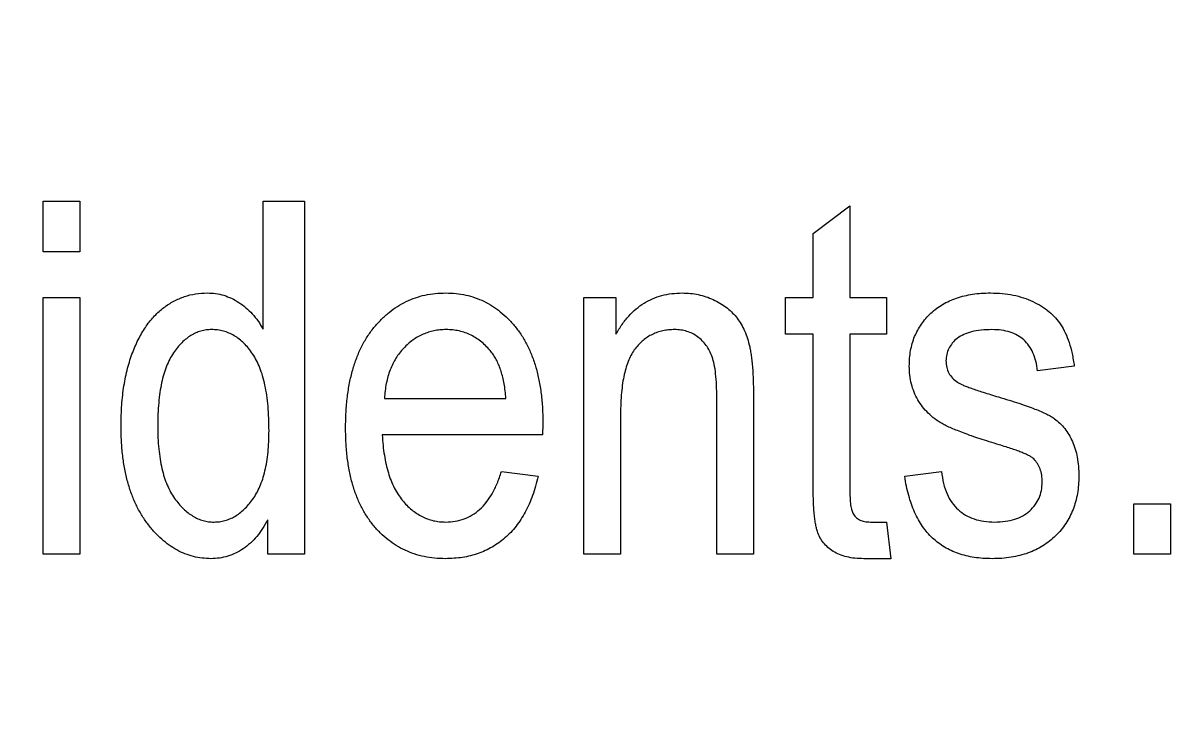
# Model space of a CAD drawing. Header units: millimetres. Extents: x -34 to 34, y -34 to 34.
# Drawn here: x 18.43 to 24.32, y -1.17 to 2.31 of the extents above; entities that cross this region are included whole.
import ezdxf

# ---------------------------------------------------------------- set-up
doc = ezdxf.new("R2010")
doc.units = ezdxf.units.MM

msp = doc.modelspace()

# ---------------------------------------------------------------- linework, layer by layer
at = {"color": 7, "linetype": 'Continuous', "lineweight": 25}
for p, q in [((18.5356, 1.1417), (18.5356, 1.3985)), ((18.5356, 1.3985), (18.7224, 1.3985)), ((18.7224, 1.3985), (18.7224, 1.1417)), ((19.6563, 0.7473), (19.6563, 1.3985)), ((19.6563, 1.3985), (19.8665, 1.3985)), ((19.8665, 1.3985), (19.8665, -0.3993)), ((22.4581, 1.2351), (22.6449, 1.3752)), ((22.6449, 1.3752), (22.6449, 0.9082)), ((22.4581, 0.9082), (22.4581, 1.2351)), ((18.7224, 1.1417), (18.5356, 1.1417)), ((18.5356, -0.3993), (18.5356, 0.9082)), ((18.5356, 0.9082), (18.7224, 0.9082)), ((18.7224, 0.9082), (18.7224, -0.3993)), ((21.2907, -0.3993), (21.2907, 0.9082)), ((21.2907, 0.9082), (21.4542, 0.9082)), ((21.4542, 0.9082), (21.4542, 0.7214)), ((22.3181, 0.7214), (22.3181, 0.9082)), ((22.3181, 0.9082), (22.4581, 0.9082)), ((22.6449, 0.9082), (22.8317, 0.9082)), ((22.8317, 0.9082), (22.8317, 0.7214)), ((22.4581, 0.7214), (22.3181, 0.7214)), ((22.4581, -0.0254), (22.4581, 0.7214)), ((22.8317, 0.7214), (22.6449, 0.7214)), ((22.6449, 0.7214), (22.6449, -0.0527)), ((23.789, 0.558), (23.6022, 0.5346)), ((20.2747, 0.3945), (20.8938, 0.3945)), ((21.9678, -0.3993), (21.9678, 0.3953)), ((22.1546, 0.4011), (22.1546, -0.3993)), ((21.4775, 0.3143), (21.4775, -0.3993)), ((21.0817, 0.2654), (21.0806, 0.2078)), ((21.0806, 0.2078), (20.2634, 0.2078)), ((20.8705, 0.021), (21.0572, -0.0024)), ((22.9251, -0.0024), (23.1119, 0.021)), ((24.0925, -0.3993), (24.0925, -0.1425)), ((24.0925, -0.1425), (24.2793, -0.1425)), ((24.2793, -0.1425), (24.2793, -0.3993)), ((19.6797, -0.3993), (19.6797, -0.2238)), ((22.7504, -0.2359), (22.8317, -0.2359)), ((22.8317, -0.2359), (22.8551, -0.4226)), ((18.7224, -0.3993), (18.5356, -0.3993)), ((19.8665, -0.3993), (19.6797, -0.3993)), ((21.4775, -0.3993), (21.2907, -0.3993)), ((22.1546, -0.3993), (21.9678, -0.3993)), ((24.2793, -0.3993), (24.0925, -0.3993)), ((22.8551, -0.4226), (22.7168, -0.4226))]:
    msp.add_line(p, q, dxfattribs=at)
at = {"color": 7, "linetype": 'Continuous'}
msp.add_circle((0, 0), 34, dxfattribs=at)
at = {"color": 7, "linetype": 'Continuous', "lineweight": 25}
for points, knots in [([(18.9325, 0.2545), (18.9328, 0.2725), (18.9334, 0.3079), (18.9357, 0.36), (18.9405, 0.41), (18.947, 0.4578), (18.9554, 0.5036), (18.9656, 0.5473), (18.9776, 0.589), (18.9915, 0.6284), (19.0067, 0.6656), (19.0235, 0.7005), (19.0418, 0.7327), (19.0606, 0.7629), (19.0813, 0.7901), (19.1032, 0.8148), (19.126, 0.8376), (19.1581, 0.8636), (19.2005, 0.8907), (19.255, 0.9144), (19.3125, 0.9288), (19.3519, 0.9306), (19.3718, 0.9316)], [0, 0, 0, 0, 0.060005, 0.11804, 0.173822, 0.227423, 0.278942, 0.328892, 0.376999, 0.423408, 0.468122, 0.510907, 0.552287, 0.591646, 0.629263, 0.666023, 0.701853, 0.73642, 0.803666, 0.869027, 0.933718, 1, 1, 1, 1]), ([(19.3718, 0.9316), (19.3861, 0.931), (19.4144, 0.93), (19.456, 0.9205), (19.4959, 0.9049), (19.5339, 0.8836), (19.5696, 0.857), (19.6023, 0.8253), (19.6317, 0.7886), (19.648, 0.7613), (19.6563, 0.7473)], [0, 0, 0, 0, 0.120225, 0.238871, 0.357668, 0.479745, 0.605022, 0.7319, 0.863186, 1, 1, 1, 1]), ([(20.0766, 0.2435), (20.077, 0.2706), (20.0777, 0.3234), (20.0848, 0.4001), (20.0959, 0.4718), (20.1114, 0.5385), (20.1319, 0.6001), (20.1566, 0.6569), (20.186, 0.7089), (20.2198, 0.7555), (20.2575, 0.7966), (20.2974, 0.8327), (20.3397, 0.8635), (20.3846, 0.8881), (20.4319, 0.9079), (20.4816, 0.9217), (20.5338, 0.9298), (20.5693, 0.931), (20.5874, 0.9316)], [0, 0, 0, 0, 0.084514, 0.164397, 0.239575, 0.310424, 0.377514, 0.441638, 0.503055, 0.562996, 0.620921, 0.676452, 0.730182, 0.783428, 0.835913, 0.88941, 0.943848, 1, 1, 1, 1]), ([(20.5874, 0.9316), (20.6047, 0.9311), (20.6387, 0.9302), (20.6887, 0.922), (20.7364, 0.9084), (20.782, 0.8897), (20.8253, 0.8655), (20.8659, 0.8355), (20.9048, 0.8007), (20.9413, 0.7606), (20.9745, 0.7154), (21.0035, 0.6651), (21.0273, 0.6099), (21.0476, 0.5503), (21.0626, 0.4857), (21.074, 0.4165), (21.0805, 0.3425), (21.0813, 0.2916), (21.0817, 0.2654)], [0, 0, 0, 0, 0.05571, 0.109694, 0.162658, 0.215196, 0.268175, 0.32202, 0.377796, 0.436048, 0.496318, 0.558287, 0.622502, 0.689912, 0.760814, 0.835862, 0.91572, 1, 1, 1, 1]), ([(21.4542, 0.7214), (21.4641, 0.7382), (21.4834, 0.7706), (21.5177, 0.8139), (21.5554, 0.8503), (21.5963, 0.8803), (21.6405, 0.9037), (21.6882, 0.9195), (21.7389, 0.9298), (21.7738, 0.931), (21.7916, 0.9316)], [0, 0, 0, 0, 0.1396, 0.269696, 0.394051, 0.513661, 0.631635, 0.750274, 0.872674, 1, 1, 1, 1]), ([(21.7916, 0.9316), (21.8056, 0.9311), (21.8332, 0.9303), (21.8737, 0.9239), (21.9125, 0.9134), (21.9493, 0.8983), (21.9836, 0.8802), (22.0152, 0.8599), (22.0424, 0.8358), (22.0671, 0.8098), (22.088, 0.7799), (22.1066, 0.7466), (22.1211, 0.7086), (22.1315, 0.6743), (22.1383, 0.6439), (22.1424, 0.6177), (22.1467, 0.5887), (22.1492, 0.5568), (22.1521, 0.522), (22.1532, 0.4843), (22.1545, 0.4437), (22.1546, 0.4156), (22.1546, 0.4011)], [0, 0, 0, 0, 0.057076, 0.112243, 0.166711, 0.220738, 0.273946, 0.324397, 0.373587, 0.421633, 0.470319, 0.521782, 0.576728, 0.63569, 0.667677, 0.703855, 0.743388, 0.787184, 0.834397, 0.885486, 0.941017, 1, 1, 1, 1]), ([(22.9485, 0.5587), (22.9488, 0.5722), (22.9495, 0.5986), (22.9548, 0.6373), (22.963, 0.6742), (22.975, 0.7091), (22.991, 0.7417), (23.0096, 0.7727), (23.0321, 0.8016), (23.0579, 0.8285), (23.0866, 0.853), (23.1184, 0.8739), (23.1528, 0.8918), (23.1898, 0.9064), (23.2294, 0.9178), (23.2716, 0.9255), (23.3163, 0.931), (23.3471, 0.9314), (23.3629, 0.9316)], [0, 0, 0, 0, 0.064436, 0.125867, 0.185938, 0.24426, 0.301581, 0.35857, 0.416451, 0.475923, 0.535995, 0.595828, 0.657302, 0.7203, 0.78546, 0.85336, 0.924575, 1, 1, 1, 1]), ([(23.3629, 0.9316), (23.3827, 0.931), (23.4214, 0.9298), (23.4775, 0.9219), (23.5299, 0.9079), (23.5782, 0.8886), (23.6221, 0.8651), (23.6608, 0.8372), (23.694, 0.8056), (23.7223, 0.7697), (23.7452, 0.7274), (23.7639, 0.6781), (23.7793, 0.6209), (23.7856, 0.5797), (23.789, 0.558)], [0, 0, 0, 0, 0.094098, 0.183224, 0.267982, 0.350533, 0.429223, 0.50396, 0.575737, 0.645979, 0.719792, 0.80267, 0.895821, 1, 1, 1, 1]), ([(19.3933, 0.7448), (19.384, 0.7444), (19.3657, 0.7437), (19.3387, 0.7382), (19.3131, 0.7284), (19.2882, 0.7156), (19.2645, 0.6984), (19.2413, 0.6781), (19.2201, 0.6532), (19.199, 0.6256), (19.1799, 0.5936), (19.1636, 0.5573), (19.1498, 0.5169), (19.1386, 0.4724), (19.1299, 0.4236), (19.124, 0.3706), (19.1197, 0.3134), (19.1195, 0.2738), (19.1193, 0.2534)], [0, 0, 0, 0, 0.044591, 0.088223, 0.13194, 0.176196, 0.222816, 0.272165, 0.324432, 0.38005, 0.43939, 0.503057, 0.571192, 0.644888, 0.724012, 0.809485, 0.901627, 1, 1, 1, 1]), ([(19.6866, 0.2293), (19.6863, 0.2509), (19.6856, 0.2927), (19.6822, 0.3531), (19.6756, 0.409), (19.6666, 0.4604), (19.6552, 0.5074), (19.6404, 0.5495), (19.6239, 0.5875), (19.6041, 0.6208), (19.5824, 0.6497), (19.5597, 0.6753), (19.5354, 0.6968), (19.5095, 0.7141), (19.4825, 0.728), (19.454, 0.7377), (19.4241, 0.7439), (19.4037, 0.7445), (19.3933, 0.7448)], [0, 0, 0, 0, 0.098369, 0.189698, 0.274813, 0.35393, 0.426826, 0.494097, 0.556421, 0.614884, 0.66936, 0.720612, 0.769936, 0.816519, 0.861736, 0.90734, 0.952957, 1, 1, 1, 1]), ([(20.5881, 0.7448), (20.5777, 0.7445), (20.5573, 0.7439), (20.5273, 0.7396), (20.4986, 0.7316), (20.4707, 0.7217), (20.4444, 0.7078), (20.4189, 0.6918), (20.3949, 0.6723), (20.372, 0.6501), (20.3509, 0.6256), (20.3325, 0.5985), (20.3165, 0.5697), (20.3028, 0.5388), (20.292, 0.5056), (20.2837, 0.4703), (20.2772, 0.4332), (20.2756, 0.4076), (20.2747, 0.3945)], [0, 0, 0, 0, 0.059496, 0.117439, 0.173917, 0.230546, 0.287144, 0.344361, 0.403544, 0.464857, 0.527346, 0.58921, 0.652435, 0.71661, 0.783604, 0.852624, 0.924924, 1, 1, 1, 1]), ([(20.8186, 0.6309), (20.811, 0.64), (20.7961, 0.6577), (20.7713, 0.6813), (20.7443, 0.7006), (20.7162, 0.7169), (20.6863, 0.7292), (20.6551, 0.7387), (20.622, 0.7436), (20.5995, 0.7444), (20.5881, 0.7448)], [0, 0, 0, 0, 0.132804, 0.260544, 0.383948, 0.505265, 0.625434, 0.746635, 0.871231, 1, 1, 1, 1]), ([(21.7529, 0.7448), (21.7427, 0.7445), (21.7226, 0.7441), (21.6934, 0.7391), (21.6657, 0.7315), (21.6397, 0.7208), (21.615, 0.7074), (21.5923, 0.6902), (21.5709, 0.6705), (21.5516, 0.6473), (21.5336, 0.6206), (21.5185, 0.5895), (21.5058, 0.5541), (21.4952, 0.5146), (21.4875, 0.4706), (21.4817, 0.4224), (21.478, 0.3698), (21.4777, 0.3333), (21.4775, 0.3143)], [0, 0, 0, 0, 0.053032, 0.104144, 0.15326, 0.201625, 0.249892, 0.298577, 0.348552, 0.40047, 0.45504, 0.51483, 0.579268, 0.649788, 0.726724, 0.810576, 0.901604, 1, 1, 1, 1]), ([(21.9678, 0.3953), (21.9676, 0.4177), (21.9671, 0.4593), (21.9631, 0.517), (21.9556, 0.565), (21.9456, 0.6045), (21.9316, 0.6369), (21.9147, 0.6648), (21.894, 0.6888), (21.8702, 0.7088), (21.844, 0.7251), (21.8153, 0.7364), (21.7848, 0.7437), (21.7637, 0.7444), (21.7529, 0.7448)], [0, 0, 0, 0, 0.1442167, 0.2683822, 0.3723446, 0.456741, 0.530103, 0.5990465, 0.6662766, 0.7329978, 0.7991182, 0.8641618, 0.930883, 1, 1, 1, 1]), ([(23.3695, 0.7448), (23.3509, 0.7443), (23.3162, 0.7433), (23.2678, 0.735), (23.2265, 0.7216), (23.193, 0.7017), (23.1673, 0.6772), (23.1488, 0.6495), (23.1372, 0.6183), (23.1359, 0.5963), (23.1352, 0.585)], [0, 0, 0, 0, 0.1744475, 0.3268824, 0.4613472, 0.581638, 0.6910706, 0.7927893, 0.8939382, 1, 1, 1, 1]), ([(23.6022, 0.5346), (23.5997, 0.5512), (23.5948, 0.5825), (23.5803, 0.6261), (23.5592, 0.6628), (23.5329, 0.6935), (23.4999, 0.7167), (23.4614, 0.7333), (23.4173, 0.7432), (23.3859, 0.7442), (23.3695, 0.7448)], [0, 0, 0, 0, 0.1428901, 0.2715776, 0.3904694, 0.5025713, 0.6152082, 0.7321897, 0.8591868, 1, 1, 1, 1]), ([(20.8938, 0.3945), (20.8926, 0.4073), (20.8903, 0.4321), (20.8847, 0.468), (20.8781, 0.5015), (20.8691, 0.5324), (20.8591, 0.5608), (20.8472, 0.5865), (20.8344, 0.6102), (20.8238, 0.6241), (20.8186, 0.6309)], [0, 0, 0, 0, 0.153117, 0.296903, 0.433148, 0.55985, 0.680043, 0.79167, 0.898167, 1, 1, 1, 1]), ([(23.4067, 0.1578), (23.3896, 0.163), (23.357, 0.1729), (23.3102, 0.188), (23.2675, 0.202), (23.229, 0.2158), (23.1949, 0.2295), (23.1644, 0.2417), (23.1382, 0.2536), (23.1092, 0.269), (23.0776, 0.2897), (23.0442, 0.3181), (23.0156, 0.3506), (22.9913, 0.3864), (22.9724, 0.4257), (22.9582, 0.4677), (22.9503, 0.5125), (22.9491, 0.5431), (22.9485, 0.5587)], [0, 0, 0, 0, 0.080348, 0.154086, 0.221746, 0.283008, 0.338429, 0.387637, 0.431089, 0.468395, 0.535347, 0.601101, 0.665615, 0.730436, 0.795703, 0.861629, 0.92964, 1, 1, 1, 1]), ([(23.1352, 0.585), (23.1359, 0.574), (23.1371, 0.5526), (23.1491, 0.5228), (23.1679, 0.4963), (23.1853, 0.4831), (23.1943, 0.4763)], [0, 0, 0, 0, 0.253335, 0.496023, 0.737057, 1, 1, 1, 1]), ([(23.1943, 0.4763), (23.198, 0.4741), (23.2065, 0.4692), (23.2219, 0.4621), (23.2416, 0.4541), (23.2657, 0.4455), (23.2939, 0.4354), (23.3267, 0.4252), (23.3636, 0.4132), (23.3899, 0.4055), (23.4038, 0.4015)], [0, 0, 0, 0, 0.056472, 0.132657, 0.228152, 0.343167, 0.4768, 0.631658, 0.805172, 1, 1, 1, 1]), ([(23.4038, 0.4015), (23.4218, 0.3961), (23.4561, 0.3858), (23.5047, 0.37), (23.5481, 0.3551), (23.5864, 0.341), (23.6194, 0.3276), (23.647, 0.3147), (23.67, 0.3035), (23.6928, 0.2882), (23.7166, 0.2681), (23.7414, 0.2408), (23.7626, 0.2095), (23.7805, 0.1743), (23.7946, 0.1354), (23.8055, 0.0932), (23.811, 0.0473), (23.8119, 0.0155), (23.8123, -0.0009)], [0, 0, 0, 0, 0.088802, 0.169044, 0.241298, 0.305599, 0.36146, 0.409493, 0.449546, 0.481868, 0.538906, 0.596212, 0.655284, 0.717158, 0.781997, 0.850081, 0.922425, 1, 1, 1, 1]), ([(19.3908, -0.4226), (19.3755, -0.422), (19.3453, -0.4208), (19.3008, -0.4127), (19.2577, -0.3987), (19.2164, -0.3787), (19.1766, -0.3537), (19.1385, -0.3231), (19.1021, -0.2868), (19.0674, -0.2453), (19.0358, -0.1987), (19.0078, -0.1473), (18.9847, -0.0912), (18.9653, -0.0308), (18.9504, 0.0341), (18.94, 0.1035), (18.9338, 0.1775), (18.933, 0.2283), (18.9325, 0.2545)], [0, 0, 0, 0, 0.050279, 0.099647, 0.149027, 0.1993, 0.250531, 0.303943, 0.360428, 0.419996, 0.482122, 0.546067, 0.61264, 0.682206, 0.755138, 0.83229, 0.913662, 1, 1, 1, 1]), ([(19.1193, 0.2534), (19.1196, 0.2333), (19.1202, 0.1944), (19.1242, 0.1383), (19.1306, 0.0861), (19.1401, 0.038), (19.1519, -0.0064), (19.1669, -0.0467), (19.1844, -0.083), (19.2045, -0.1152), (19.2265, -0.1434), (19.2495, -0.168), (19.2734, -0.1888), (19.2983, -0.2058), (19.3238, -0.2198), (19.3508, -0.2286), (19.3783, -0.235), (19.397, -0.2356), (19.4064, -0.2359)], [0, 0, 0, 0, 0.095848, 0.185509, 0.268632, 0.346761, 0.419596, 0.487769, 0.551663, 0.611927, 0.668616, 0.722024, 0.772668, 0.819864, 0.865845, 0.910655, 0.95519, 1, 1, 1, 1]), ([(20.5855, -0.4226), (20.567, -0.4222), (20.5307, -0.4213), (20.4774, -0.413), (20.4269, -0.3998), (20.3793, -0.3804), (20.3343, -0.3563), (20.2919, -0.3268), (20.2526, -0.2916), (20.2159, -0.2514), (20.183, -0.2061), (20.1546, -0.1556), (20.13, -0.1008), (20.1105, -0.0409), (20.0952, 0.0235), (20.0844, 0.0927), (20.0778, 0.1665), (20.077, 0.2174), (20.0766, 0.2435)], [0, 0, 0, 0, 0.058734, 0.115345, 0.170494, 0.224181, 0.278063, 0.332137, 0.387914, 0.445297, 0.504439, 0.565292, 0.628705, 0.694986, 0.764829, 0.838697, 0.916978, 1, 1, 1, 1]), ([(19.4064, -0.2359), (19.4157, -0.2355), (19.4342, -0.2348), (19.4614, -0.2291), (19.4876, -0.22), (19.513, -0.2074), (19.5369, -0.1907), (19.5606, -0.171), (19.5826, -0.147), (19.6039, -0.1199), (19.6239, -0.0894), (19.6402, -0.0544), (19.6552, -0.0163), (19.6665, 0.0258), (19.6756, 0.0715), (19.6822, 0.1209), (19.6856, 0.1739), (19.6863, 0.2104), (19.6866, 0.2293)], [0, 0, 0, 0, 0.0461332, 0.091867, 0.1380319, 0.1840815, 0.232466, 0.2831864, 0.3371793, 0.3941285, 0.4546142, 0.5185471, 0.5860391, 0.6583417, 0.7355544, 0.8180483, 0.9060843, 1, 1, 1, 1]), ([(20.2634, 0.2078), (20.2645, 0.19), (20.2667, 0.1554), (20.2735, 0.1054), (20.2818, 0.0586), (20.2938, 0.0154), (20.3074, -0.0246), (20.3239, -0.0612), (20.3427, -0.0946), (20.3645, -0.1242), (20.3877, -0.1505), (20.4126, -0.1733), (20.4387, -0.1924), (20.4658, -0.2082), (20.4941, -0.2208), (20.5238, -0.2295), (20.5548, -0.2348), (20.5759, -0.2355), (20.5866, -0.2359)], [0, 0, 0, 0, 0.0876154, 0.1703022, 0.2482334, 0.3213962, 0.390473, 0.4560938, 0.5188127, 0.5787792, 0.6364257, 0.6914924, 0.7441559, 0.7953715, 0.8457411, 0.8962952, 0.947255, 1, 1, 1, 1]), ([(23.5829, 0.0855), (23.5799, 0.0881), (23.573, 0.0939), (23.5598, 0.1015), (23.5433, 0.1099), (23.523, 0.1187), (23.499, 0.1275), (23.4715, 0.1376), (23.4403, 0.1476), (23.4182, 0.1543), (23.4067, 0.1578)], [0, 0, 0, 0, 0.061004, 0.141395, 0.237691, 0.352034, 0.486513, 0.638401, 0.810736, 1, 1, 1, 1]), ([(23.6256, -0.033), (23.6252, -0.0209), (23.6244, 0.0021), (23.6162, 0.0345), (23.6027, 0.0628), (23.5894, 0.078), (23.5829, 0.0855)], [0, 0, 0, 0, 0.280002, 0.533179, 0.769121, 1, 1, 1, 1]), ([(20.5866, -0.2359), (20.603, -0.2351), (20.635, -0.2337), (20.681, -0.2213), (20.7231, -0.2008), (20.7611, -0.1722), (20.795, -0.1354), (20.8245, -0.0905), (20.8506, -0.038), (20.8636, 0.0007), (20.8705, 0.021)], [0, 0, 0, 0, 0.118665, 0.231916, 0.342835, 0.456337, 0.575618, 0.704131, 0.845043, 1, 1, 1, 1]), ([(23.1119, 0.021), (23.1151, 0.0005), (23.121, -0.0382), (23.1391, -0.0917), (23.1637, -0.1371), (23.1959, -0.1739), (23.2347, -0.2021), (23.2793, -0.2219), (23.3296, -0.2337), (23.3649, -0.2351), (23.3833, -0.2359)], [0, 0, 0, 0, 0.14866, 0.28179, 0.404034, 0.51815, 0.630888, 0.74606, 0.86749, 1, 1, 1, 1]), ([(21.0572, -0.0024), (21.0532, -0.0192), (21.0453, -0.0522), (21.0298, -0.0996), (21.0125, -0.144), (20.9924, -0.1849), (20.97, -0.2227), (20.9456, -0.2575), (20.9185, -0.2891), (20.8889, -0.3171), (20.8574, -0.3421), (20.824, -0.3638), (20.7887, -0.382), (20.7515, -0.3966), (20.7127, -0.4084), (20.6719, -0.4168), (20.6293, -0.4214), (20.6003, -0.4222), (20.5855, -0.4226)], [0, 0, 0, 0, 0.075174, 0.14731, 0.216045, 0.281929, 0.345137, 0.40652, 0.466426, 0.525438, 0.583328, 0.640593, 0.698215, 0.755575, 0.814041, 0.873896, 0.936055, 1, 1, 1, 1]), ([(22.7168, -0.4226), (22.7014, -0.4224), (22.6721, -0.4218), (22.6305, -0.414), (22.5932, -0.4034), (22.561, -0.3866), (22.5338, -0.3659), (22.5106, -0.342), (22.4927, -0.3141), (22.481, -0.2881), (22.4744, -0.2639), (22.4702, -0.2415), (22.466, -0.2153), (22.4635, -0.1849), (22.4607, -0.1508), (22.4596, -0.1126), (22.4583, -0.0704), (22.4582, -0.0408), (22.4581, -0.0254)], [0, 0, 0, 0, 0.082978, 0.158466, 0.227964, 0.292396, 0.353441, 0.412531, 0.471462, 0.531841, 0.565997, 0.606892, 0.654804, 0.709656, 0.771661, 0.840124, 0.916455, 1, 1, 1, 1]), ([(22.6449, -0.0527), (22.6451, -0.069), (22.6455, -0.0985), (22.6482, -0.1378), (22.6523, -0.1682), (22.6587, -0.1842), (22.6613, -0.191)], [0, 0, 0, 0, 0.349051, 0.631075, 0.845143, 1, 1, 1, 1]), ([(23.3706, -0.4226), (23.355, -0.4222), (23.3246, -0.4215), (23.2801, -0.4169), (23.2383, -0.4084), (23.1987, -0.3972), (23.1621, -0.3822), (23.1275, -0.3642), (23.0959, -0.3425), (23.0663, -0.318), (23.0398, -0.2897), (23.0154, -0.2585), (22.9941, -0.2237), (22.9749, -0.1858), (22.9587, -0.1446), (22.9448, -0.1001), (22.933, -0.0525), (22.9278, -0.0193), (22.9251, -0.0024)], [0, 0, 0, 0, 0.068598, 0.133768, 0.196572, 0.256229, 0.314602, 0.370895, 0.427188, 0.483069, 0.539889, 0.597519, 0.657405, 0.719194, 0.784329, 0.852247, 0.924462, 1, 1, 1, 1]), ([(23.8123, -0.0009), (23.812, -0.0163), (23.8113, -0.0463), (23.8059, -0.0903), (23.7962, -0.132), (23.7837, -0.1717), (23.7665, -0.2088), (23.7463, -0.2439), (23.7219, -0.2766), (23.6942, -0.3069), (23.6633, -0.3341), (23.6296, -0.3581), (23.593, -0.3778), (23.5538, -0.3944), (23.5118, -0.407), (23.4671, -0.4161), (23.4197, -0.4217), (23.3872, -0.4223), (23.3706, -0.4226)], [0, 0, 0, 0, 0.066737, 0.130739, 0.192622, 0.252706, 0.311442, 0.370262, 0.428902, 0.488462, 0.548455, 0.608072, 0.667754, 0.729187, 0.792805, 0.858714, 0.927446, 1, 1, 1, 1]), ([(23.3833, -0.2359), (23.4016, -0.2352), (23.4363, -0.234), (23.4851, -0.2234), (23.5276, -0.2057), (23.5627, -0.18), (23.5906, -0.1492), (23.6114, -0.1142), (23.6233, -0.0748), (23.6248, -0.0472), (23.6256, -0.033)], [0, 0, 0, 0, 0.15427, 0.291956, 0.41929, 0.539779, 0.656024, 0.767785, 0.880428, 1, 1, 1, 1]), ([(19.6797, -0.2238), (19.6715, -0.2393), (19.6554, -0.2693), (19.6254, -0.3092), (19.5925, -0.3441), (19.5559, -0.3725), (19.5172, -0.395), (19.4765, -0.4108), (19.4341, -0.4207), (19.4053, -0.422), (19.3908, -0.4226)], [0, 0, 0, 0, 0.141749, 0.275653, 0.403974, 0.529025, 0.649615, 0.766072, 0.882327, 1, 1, 1, 1]), ([(22.6613, -0.191), (22.6658, -0.1979), (22.6746, -0.2117), (22.6958, -0.2259), (22.7215, -0.2344), (22.7403, -0.2354), (22.7504, -0.2359)], [0, 0, 0, 0, 0.23382, 0.463567, 0.713334, 1, 1, 1, 1])]:
    msp.add_open_spline(points, degree=3, knots=knots, dxfattribs=at)

doc.saveas('drawing.dxf')
